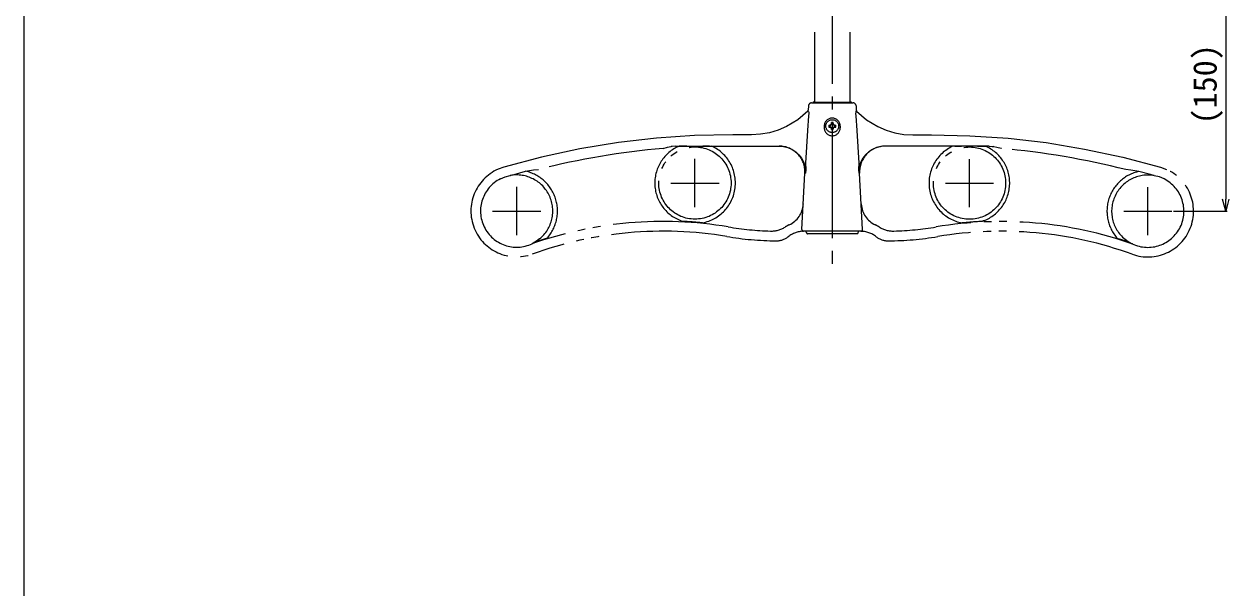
# Model space of a CAD drawing. Units: millimetres, scale not verified. Extents: x -2375 to -393, y -1680 to 1520.
# Drawn here: x -2373 to -1623, y -80 to 271 of the extents above; entities that cross this region are included whole.
import ezdxf
from ezdxf.enums import TextEntityAlignment as Align

# ---------------------------------------------------------------- set-up
doc = ezdxf.new("R2010")
doc.units = ezdxf.units.MM
doc.header["$LTSCALE"] = 8
doc.linetypes.add('CHAIN2', pattern=[12, 9, -1, 1, -1])
doc.linetypes.add('DOUBLE_CHAIN2', pattern=[12.8, 9, -1, 0.6, -0.6, 0.6, -1])
for name, color, linetype, lineweight in [('0-2_YKK_ZWAK', 7, 'Continuous', 9), ('0-3_YKK_D', 6, 'Continuous', 9), ('0-4_YKK_13', 4, 'Continuous', 9), ('0-5_YKK_12', 2, 'CHAIN2', 9)]:
    doc.layers.add(name, color=color, linetype=linetype, lineweight=lineweight)
doc.styles.add('ＭＳ ゴシック', font='')
doc.styles.get('ＭＳ ゴシック').set_extended_font_data('MS Gothic')

msp = doc.modelspace()

# ---------------------------------------------------------------- linework, layer by layer
at = {"layer": '0-2_YKK_ZWAK'}
msp.add_line((-2373.067, -1680), (-2373.067, 1440), dxfattribs=at)
at = {"layer": '0-3_YKK_D'}
for p, q in [((-1624.852, 297.198), (-1624.852, 162.198)), ((-1624.852, 154.698), (-1626.862, 162.198)), ((-1624.852, 154.698), (-1624.852, 162.198)), ((-1622.843, 162.198), (-1624.852, 154.698)), ((-1657.352, 154.698), (-1623.852, 154.698))]:
    msp.add_line(p, q, dxfattribs=at)
at = {"layer": '0-4_YKK_13', "linetype": 'DOUBLE_CHAIN2'}
for p, q in [((-1880.8, 266.294), (-1880.8, 222.698)), ((-1858.8, 266.294), (-1858.8, 222.698)), ((-1884.663, 220.302), (-1884.806, 217.577)), ((-1882.666, 222.198), (-1876.826, 222.198)), ((-1881.852, 222.198), (-1881.851, 222.224)), ((-1881.352, 222.698), (-1876.826, 222.698)), ((-1876.826, 222.698), (-1862.826, 222.698)), ((-1876.826, 222.198), (-1862.826, 222.198)), ((-1862.826, 222.698), (-1858.301, 222.698)), ((-1862.826, 222.198), (-1856.986, 222.198)), ((-1857.8, 222.198), (-1857.801, 222.224)), ((-1854.989, 220.302), (-1854.846, 217.577)), ((-1874.852, 207.698), (-1874.852, 206.698)), ((-1871.992, 208.273), (-1871.346, 208.273)), ((-1871.992, 207.123), (-1871.346, 207.123)), ((-1871.473, 208.197), (-1871.473, 207.198)), ((-1871.385, 208.117), (-1871.385, 207.278)), ((-1870.401, 209.218), (-1870.401, 209.863)), ((-1870.401, 205.532), (-1870.401, 206.177)), ((-1869.326, 209.345), (-1870.326, 209.345)), ((-1870.326, 206.05), (-1869.326, 206.05)), ((-1869.407, 209.256), (-1870.245, 209.256)), ((-1870.245, 206.139), (-1869.407, 206.139)), ((-1869.251, 209.218), (-1869.251, 209.863)), ((-1869.251, 205.532), (-1869.251, 206.177)), ((-1868.306, 208.273), (-1867.661, 208.273)), ((-1868.306, 207.123), (-1867.661, 207.123)), ((-1868.267, 207.278), (-1868.267, 208.117)), ((-1868.179, 207.198), (-1868.179, 208.197)), ((-1864.852, 207.698), (-1864.852, 206.698)), ((-1967.451, 195.246), (-1902.795, 195.214)), ((-1960.328, 195.204), (-1965.214, 195.207)), ((-1946.174, 195.197), (-1950.324, 195.199)), ((-1920.069, 202.223), (-1931.717, 202.228)), ((-1772.227, 195.198), (-1836.883, 195.198)), ((-1819.606, 202.198), (-1807.958, 202.198)), ((-1793.504, 195.159), (-1789.355, 195.159)), ((-1779.35, 195.159), (-1774.464, 195.159)), ((-1888.728, 143.25), (-1886.87, 178.369)), ((-1886.87, 178.369), (-1886.422, 178.368)), ((-1852.817, 178.36), (-1853.265, 178.36)), ((-1850.977, 143.25), (-1852.817, 178.36)), ((-1851.976, 142.198), (-1887.729, 142.198)), ((-1886.016, 141.75), (-1885.993, 142.198)), ((-1854.582, 140.698), (-1885.017, 140.698)), ((-1853.584, 141.75), (-1853.607, 142.198))]:
    msp.add_line(p, q, dxfattribs=at)
at = {"layer": '0-4_YKK_13'}
for p, q in [((-1854.582, 216.924), (-1854.688, 217.031)), ((-1871.385, 207.278), (-1871.473, 207.198)), ((-1870.245, 209.256), (-1870.326, 209.345)), ((-1869.407, 206.139), (-1869.326, 206.05)), ((-1868.267, 208.117), (-1868.179, 208.197)), ((-1931.717, 202.228), (-1931.717, 202.228)), ((-1807.958, 202.198), (-1807.958, 202.198)), ((-2074.342, 182.151), (-2077.941, 180.83)), ((-1665.342, 182.049), (-1661.745, 180.727)), ((-1950.666, 147.45), (-1950.809, 147.453)), ((-1789.036, 147.41), (-1788.893, 147.413)), ((-2047.298, 137.961), (-2048.553, 137.427)), ((-1692.409, 137.873), (-1691.154, 137.338))]:
    msp.add_line(p, q, dxfattribs=at)
for points in [[(-1884.979, 217.038), (-1891.253, 211.677), (-1898.317, 207.414), (-1903.49, 205.21), (-1908.893, 203.592), (-1914.426, 202.592), (-1920.069, 202.223), (-1920.069, 202.223)], [(-1884.596, 214.088), (-1885.182, 204.894), (-1886.434, 184.575), (-1886.252, 180.666), (-1886.419, 178.393), (-1886.422, 178.368)], [(-1885.085, 216.932), (-1884.979, 217.038), (-1884.931, 217.077), (-1884.748, 217.067), (-1884.564, 216.829), (-1884.438, 216.427), (-1884.417, 216.304), (-1884.382, 215.58), (-1884.596, 214.088)], [(-1854.688, 217.031), (-1854.736, 217.069), (-1854.92, 217.059), (-1855.103, 216.821), (-1855.23, 216.42), (-1855.251, 216.297), (-1855.286, 215.573), (-1855.072, 214.081)], [(-1855.072, 214.081), (-1854.492, 204.887), (-1853.249, 184.567)], [(-1854.688, 217.031), (-1848.417, 211.667), (-1841.355, 207.4), (-1836.184, 205.193), (-1830.781, 203.573), (-1825.248, 202.57), (-1819.606, 202.198)], [(-1871.385, 208.117), (-1871.473, 208.197), (-1871.246, 208.214), (-1871.025, 208.273), (-1871.183, 208.273), (-1871.331, 208.273), (-1871.346, 208.273)], [(-1871.025, 207.123), (-1871.246, 207.181), (-1871.473, 207.198)], [(-1870.401, 209.218), (-1870.451, 209.041), (-1870.646, 208.695), (-1870.931, 208.44), (-1871.272, 208.29), (-1871.346, 208.273)], [(-1871.346, 207.123), (-1871.169, 207.073), (-1870.824, 206.878), (-1870.569, 206.593), (-1870.418, 206.252), (-1870.401, 206.177)], [(-1871.025, 207.123), (-1871.183, 207.123), (-1871.331, 207.123), (-1871.346, 207.123)], [(-1870.401, 209.218), (-1870.401, 209.009), (-1870.401, 208.896), (-1870.343, 209.117), (-1870.326, 209.345)], [(-1870.245, 206.139), (-1870.326, 206.05), (-1870.343, 206.278), (-1870.401, 206.499), (-1870.401, 206.341), (-1870.401, 206.193), (-1870.401, 206.177)], [(-1869.407, 209.256), (-1869.326, 209.345), (-1869.31, 209.117), (-1869.251, 208.896)], [(-1869.251, 206.499), (-1869.31, 206.278), (-1869.326, 206.05)], [(-1868.306, 208.273), (-1868.483, 208.322), (-1868.829, 208.517), (-1869.084, 208.802), (-1869.234, 209.143), (-1869.251, 209.218)], [(-1869.251, 209.218), (-1869.251, 209.009), (-1869.251, 208.896)], [(-1869.251, 206.177), (-1869.202, 206.354), (-1869.006, 206.7), (-1868.721, 206.955), (-1868.38, 207.105), (-1868.306, 207.123)], [(-1869.251, 206.499), (-1869.251, 206.341), (-1869.251, 206.193), (-1869.251, 206.177)], [(-1868.306, 208.273), (-1868.514, 208.273), (-1868.627, 208.273), (-1868.407, 208.214), (-1868.179, 208.197)], [(-1868.267, 207.278), (-1868.179, 207.198), (-1868.407, 207.181), (-1868.627, 207.123)], [(-1868.306, 207.123), (-1868.514, 207.123), (-1868.627, 207.123)], [(-1931.717, 202.228), (-1955.517, 201.772), (-1979.292, 200.182), (-2002.957, 197.464), (-2026.983, 193.521), (-2050.807, 188.411), (-2074.342, 182.151)], [(-1967.451, 195.246), (-1969.419, 195.045), (-1970.141, 194.963)], [(-1902.795, 195.214), (-1900.146, 194.995), (-1897.434, 194.3), (-1894.877, 193.158), (-1892.585, 191.627), (-1890.572, 189.741), (-1888.987, 187.685), (-1887.74, 185.407), (-1886.895, 183.012), (-1886.455, 180.511), (-1886.422, 178.368)], [(-1836.883, 195.198), (-1839.533, 194.98), (-1842.245, 194.286), (-1844.802, 193.146), (-1847.095, 191.615), (-1849.109, 189.731), (-1850.696, 187.676), (-1851.943, 185.398), (-1852.789, 183.004), (-1853.231, 180.503), (-1853.265, 178.36)], [(-1807.958, 202.198), (-1784.158, 201.729), (-1760.384, 200.128), (-1736.72, 197.398), (-1712.696, 193.443), (-1688.874, 188.321), (-1665.342, 182.049)], [(-1772.227, 195.198), (-1770.26, 194.996), (-1769.537, 194.913)], [(-1975.135, 193.832), (-1975.108, 193.839), (-1972.378, 194.503), (-1970.426, 194.909), (-1970.141, 194.963)], [(-1764.544, 193.779), (-1764.571, 193.786), (-1767.301, 194.452), (-1769.252, 194.859), (-1769.537, 194.913)], [(-2060.839, 179.612), (-2055.858, 180.453), (-2052.713, 180.709), (-2052.687, 180.71)], [(-1853.249, 184.567), (-1853.433, 180.658), (-1853.268, 178.385), (-1853.265, 178.36)], [(-1678.847, 179.517), (-1683.828, 180.361), (-1686.972, 180.618), (-1686.998, 180.619)], [(-2076.475, 174.887), (-2073.53, 176.117), (-2070.376, 176.932)], [(-2070.376, 176.932), (-2070.368, 176.934), (-2070.341, 176.942), (-2070.245, 176.969), (-2069.815, 177.095), (-2068.001, 177.618), (-2060.839, 179.612)], [(-1669.312, 176.832), (-1669.32, 176.834), (-1669.347, 176.842), (-1669.442, 176.87), (-1669.872, 176.995), (-1671.686, 177.52), (-1678.847, 179.517)], [(-1663.214, 174.784), (-1666.158, 176.016), (-1669.312, 176.832)], [(-1887.917, 159.376), (-1887.95, 159.039), (-1887.951, 159.022)], [(-1851.779, 159.367), (-1851.747, 159.03), (-1851.745, 159.013)], [(-1964.294, 148.9), (-1963.966, 148.764), (-1963.751, 148.659), (-1963.613, 148.576), (-1963.491, 148.473), (-1963.456, 148.422), (-1963.443, 148.381)], [(-1775.407, 148.853), (-1775.736, 148.717), (-1775.95, 148.612), (-1776.089, 148.529), (-1776.211, 148.426), (-1776.246, 148.375), (-1776.258, 148.334)], [(-2052.067, 137.406), (-2054.037, 135.96), (-2056.15, 134.738), (-2056.694, 134.471)], [(-2052.52, 136.152), (-2053.003, 136.049), (-2053.241, 136.027), (-2053.321, 136.031), (-2053.392, 136.05), (-2053.423, 136.074), (-2053.437, 136.107), (-2053.432, 136.153), (-2053.392, 136.233), (-2053.177, 136.472), (-2052.067, 137.406)], [(-1687.64, 137.316), (-1685.67, 135.869), (-1683.559, 134.646), (-1683.014, 134.378)], [(-1687.187, 136.062), (-1686.705, 135.958), (-1686.467, 135.935), (-1686.387, 135.94), (-1686.316, 135.959), (-1686.285, 135.983), (-1686.271, 136.016), (-1686.275, 136.062), (-1686.316, 136.142), (-1686.53, 136.381), (-1687.64, 137.316)], [(-2057.001, 134.302), (-2056.999, 134.308), (-2056.987, 134.319), (-2056.95, 134.342), (-2056.771, 134.434), (-2056.694, 134.471)], [(-1682.707, 134.209), (-1682.709, 134.215), (-1682.721, 134.226), (-1682.759, 134.249), (-1682.938, 134.341), (-1683.014, 134.378)]]:
    msp.add_lwpolyline(points, dxfattribs=at)
at = {"layer": '0-4_YKK_13', "linetype": 'DOUBLE_CHAIN2'}
for centre, radius in [((-1869.826, 207.698), 4), ((-1955.337, 172.24), 22.5), ((-1784.352, 172.198), 22.5)]:
    msp.add_circle(centre, radius, dxfattribs=at)
for centre, radius, start, end in [((-1885.794, 217.638), 1, 315.10773, 356.9715), ((-1882.666, 220.197), 2, 90, 177), ((-1881.352, 222.198), 0.5, 90, 177), ((-1858.301, 222.198), 0.5, 3, 90), ((-1856.986, 220.197), 2, 3, 90), ((-1853.874, 217.63), 1, 183, 224.86377), ((-1869.852, 207.698), 5, 0, 180), ((-1869.852, 206.698), 5, 180, 0), ((-1864.058, 207.698), 7.955, 175.85475, 184.14523), ((-1871.551, 209.423), 1.316, 277.25534, 352.74464), ((-1871.551, 205.973), 1.316, 7.25534, 82.74464), ((-1869.826, 201.938), 7.946, 85.85019, 94.1498), ((-1869.826, 213.461), 7.95, 265.85216, 274.14783), ((-1868.101, 209.423), 1.316, 187.25534, 262.74464), ((-1868.101, 205.973), 1.316, 97.25534, 172.74464), ((-1875.595, 207.698), 7.955, 355.85478, 4.1452), ((-1955.337, 172.24), 25, 113.26988, 249.00603), ((-1955.337, 172.24), 25.227, 280.6718, 65.50575), ((-1902.847, 179.214), 16, 356.9715, 89.9715), ((-1836.839, 179.198), 16, 90, 183), ((-1784.352, 172.198), 25.227, 114.46574, 259.29968), ((-1784.352, 172.198), 25, 290.96547, 66.7016), ((-1931.929, -297.272), 493, 95.02776, 104.17862), ((-1807.994, -297.302), 493, 75.79288, 84.94374), ((-2066.346, 154.795), 28.5, 114.00555, 289.85103), ((-1673.352, 154.698), 28.5, 250.12047, 65.96594), ((-2066.346, 154.795), 22.5, 116.75414, 295.40237), ((-2066.346, 154.795), 22.5, 309.39091, 100.31659), ((-2066.346, 154.795), 25.421, 318.53113, 77.48753), ((-1673.352, 154.698), 25.421, 102.48396, 221.44037), ((-1673.352, 154.698), 22.5, 79.65489, 230.58058), ((-1673.352, 154.698), 22.5, 244.56912, 63.21736), ((-1902.873, 159.811), 14.942, 294.73701, 356.9715), ((-1836.823, 159.795), 14.942, 183, 245.23448), ((-1975.17, -97.75), 246.058, 80.49863, 109.42482), ((-1975.17, -97.75), 246.41, 84.32632, 87.27229), ((-1902.539, 336.214), 193.942, 260.49863, 268.32166), ((-1907.752, 158.29), 15.942, 268.32166, 302.40152), ((-1887.39, 126.206), 22.058, 114.73701, 122.40152), ((-1887.729, 143.198), 1, 176.9715, 270), ((-1851.976, 143.198), 1, 270, 3), ((-1852.323, 126.198), 22.058, 57.56998, 65.23448), ((-1831.945, 158.271), 15.942, 237.56998, 271.64983), ((-1837.069, 336.198), 193.942, 271.64983, 279.47287), ((-1764.654, -97.802), 246.058, 70.54668, 99.47287), ((-1764.654, -97.802), 246.41, 92.6992, 95.64517), ((-1975.17, -97.75), 240, 80.49863, 109.85103), ((-1975.17, -97.75), 246.36, 107.32959, 108.29877), ((-1902.539, 336.214), 200, 260.49863, 269.34584), ((-1904.685, 148.226), 12, 269.34584, 308.14761), ((-1887.39, 126.206), 16, 91.50233, 128.14761), ((-1885.017, 141.698), 1, 177.00018, 270), ((-1854.582, 141.698), 1, 270, 2.9998), ((-1852.323, 126.198), 16, 51.82387, 90), ((-1835.017, 148.209), 12, 231.82387, 270.62564), ((-1837.069, 336.198), 200, 270.62564, 279.47287), ((-1764.654, -97.802), 240, 70.12047, 99.47287), ((-1764.654, -97.802), 246.36, 71.67273, 72.64189)]:
    msp.add_arc(centre, radius, start, end, dxfattribs=at)
at = {"layer": '0-5_YKK_12'}
for p, q in [((-1869.8, 786.069), (-1869.8, 116.798)), ((-1869.8, 785.969), (-1869.8, 116.698)), ((-1955.337, 157.24), (-1955.337, 187.24)), ((-1784.352, 157.198), (-1784.352, 187.198)), ((-2066.346, 139.795), (-2066.346, 169.795)), ((-1970.337, 172.24), (-1940.337, 172.24)), ((-1799.352, 172.198), (-1769.352, 172.198)), ((-1673.352, 139.698), (-1673.352, 169.698)), ((-2081.346, 154.795), (-2051.346, 154.795)), ((-1688.352, 154.698), (-1658.352, 154.698))]:
    msp.add_line(p, q, dxfattribs=at)

# ---------------------------------------------------------------- texts
at = {"layer": '0-3_YKK_D', "color": 4, "style": 'ＭＳ ゴシック'}
msp.add_text('(150)', height=14.66, rotation=90, dxfattribs=at).set_placement((-1626.052, 208.818), align=Align.BOTTOM_LEFT)

doc.saveas('drawing.dxf')
